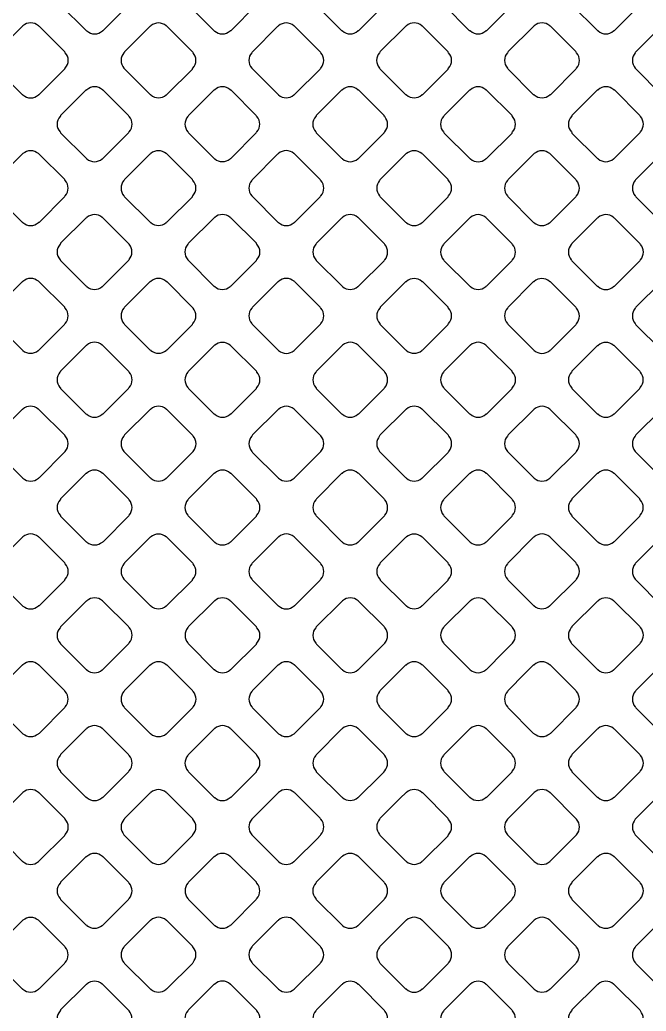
# Model space of a CAD drawing. Extents: x 0 to 248, y 0 to 175.
# Drawn here: x 83.821 to 84.877, y 147.746 to 149.418 of the extents above; entities that cross this region are included whole.
import ezdxf

# ---------------------------------------------------------------- set-up
doc = ezdxf.new("R2010")
doc.units = 0
doc.layers.add('gbr-dxf', color=7, linetype='Continuous')

msp = doc.modelspace()

# ---------------------------------------------------------------- linework, layer by layer
at = {"layer": 'gbr-dxf', "linetype": 'Continuous'}
for points in [[(83.8889, 149.4443, -0.087314), (83.8898, 149.4429), (83.9328, 149.3999, -0.083121), (83.9342, 149.3991, 0.379731), (83.9602, 149.3991, -0.096265), (83.9618, 149.4), (84.0044, 149.4426, -0.095916), (84.0054, 149.4443, 0.379731), (84.0054, 149.4702, -0.087549), (84.0045, 149.4717), (83.9616, 149.5145, -0.091913), (83.9601, 149.5155, 0.379731), (83.9341, 149.5155, -0.09572), (83.9325, 149.5145), (83.8899, 149.472, -0.096266), (83.8889, 149.4703, 0.379731)], [(84.1044, 149.4442, -0.091581), (84.1054, 149.4427), (84.1481, 149.3999, -0.08752), (84.1496, 149.399, 0.379293), (84.1755, 149.3991, -0.096119), (84.1772, 149.4), (84.2198, 149.4426, -0.096023), (84.2208, 149.4443, 0.379289), (84.2208, 149.4702, -0.087248), (84.2199, 149.4717), (84.1771, 149.5144, -0.09197), (84.1756, 149.5154, 0.379293), (84.1496, 149.5154, -0.096265), (84.148, 149.5144), (84.1479, 149.5143), (84.1054, 149.4718, -0.096314), (84.1045, 149.4702, 0.379703)], [(84.3199, 149.4442, -0.099812), (84.3209, 149.4425), (84.3634, 149.4001, -0.095628), (84.365, 149.3991, 0.379731), (84.391, 149.3991, -0.096265), (84.3926, 149.4001), (84.4352, 149.4427, -0.095916), (84.4362, 149.4443, 0.379731), (84.4362, 149.4703, -0.096265), (84.4352, 149.4719), (84.3925, 149.5146, -0.083056), (84.3911, 149.5155, 0.379731), (84.3652, 149.5155, -0.09572), (84.3635, 149.5145), (84.3208, 149.4719, -0.096266), (84.3199, 149.4702, 0.379731)], [(84.5354, 149.4444, -0.105621), (84.5364, 149.4426), (84.5789, 149.4001, -0.099711), (84.5807, 149.3991, 0.379293), (84.6066, 149.3991, -0.095956), (84.6082, 149.4001), (84.6509, 149.4427, -0.096214), (84.6518, 149.4443, 0.379672), (84.6519, 149.4703, -0.107598), (84.6508, 149.4721), (84.6083, 149.5147, -0.095602), (84.6066, 149.5157, 0.379293), (84.5807, 149.5156, -0.095956), (84.579, 149.5147), (84.5364, 149.472, -0.096128), (84.5354, 149.4703, 0.379506)], [(84.751, 149.4444, -0.089489), (84.7519, 149.4429), (84.7948, 149.4, -0.085481), (84.7963, 149.3991, 0.379506), (84.8222, 149.3991, -0.095973), (84.8239, 149.4), (84.8665, 149.4426, -0.096214), (84.8674, 149.4443, 0.379672), (84.8675, 149.4702, -0.091581), (84.8665, 149.4718), (84.8238, 149.5145, -0.095602), (84.8221, 149.5155, 0.379293), (84.7962, 149.5155, -0.095956), (84.7945, 149.5145), (84.752, 149.472, -0.096128), (84.751, 149.4703, 0.379155)], [(83.7811, 149.3625, 0.379293), (83.7811, 149.3365, -0.087314), (83.782, 149.335), (83.825, 149.2921, -0.083343), (83.8264, 149.2912, 0.379672), (83.8523, 149.2912, -0.096117), (83.8539, 149.2922), (83.8967, 149.335, -0.095796), (83.8977, 149.3366, 0.379214), (83.8977, 149.3625, -0.091954), (83.8967, 149.3641), (83.854, 149.4068, -0.096314), (83.8524, 149.4078, 0.379703), (83.8264, 149.4078, -0.095612), (83.8248, 149.4068), (83.7821, 149.3641, -0.095796)], [(83.9967, 149.3365, -0.082787), (83.9976, 149.3351), (84.0403, 149.2924, -0.095602), (84.042, 149.2914, 0.379214), (84.0679, 149.2914, -0.096625), (84.0696, 149.2924), (84.1121, 149.3349, -0.095916), (84.113, 149.3365, 0.379289), (84.1131, 149.3625, -0.092061), (84.1121, 149.3641), (84.0695, 149.4067, -0.095796), (84.0679, 149.4077, 0.379293), (84.0419, 149.4076, -0.096119), (84.0403, 149.4067), (83.9977, 149.3641, -0.095819), (83.9967, 149.3625, 0.379289)], [(84.2122, 149.3365, -0.091558), (84.2131, 149.335), (84.2558, 149.2923, -0.087515), (84.2573, 149.2914, 0.379731), (84.2832, 149.2914, -0.096265), (84.2849, 149.2923), (84.3275, 149.3349, -0.095916), (84.3285, 149.3366, 0.379731), (84.3285, 149.3625, -0.087549), (84.3275, 149.364), (84.2848, 149.4067, -0.091913), (84.2833, 149.4077, 0.379731), (84.2573, 149.4077, -0.09572), (84.2557, 149.4067), (84.2131, 149.3641, -0.096266), (84.2122, 149.3625, 0.379731)], [(84.4275, 149.3366, -0.099645), (84.4285, 149.3349), (84.4712, 149.2922, -0.095602), (84.4728, 149.2912, 0.379293), (84.4988, 149.2913, -0.095956), (84.5004, 149.2922), (84.543, 149.3349, -0.096111), (84.544, 149.3365, 0.379229), (84.544, 149.3625, -0.095866), (84.5431, 149.3641), (84.5002, 149.407, -0.083), (84.4988, 149.4078, 0.37925), (84.4729, 149.4078, -0.096625), (84.4712, 149.4068), (84.4285, 149.3642, -0.096214), (84.4276, 149.3625, 0.379672)], [(84.6432, 149.3366, -0.103621), (84.6442, 149.3348), (84.6868, 149.2922, -0.099711), (84.6885, 149.2912, 0.379293), (84.7144, 149.2913, -0.095956), (84.7161, 149.2922), (84.7587, 149.3349, -0.096023), (84.7597, 149.3365, 0.379672), (84.7597, 149.3624, -0.107475), (84.7586, 149.3643), (84.7161, 149.4069, -0.095602), (84.7145, 149.4078, 0.379214), (84.6885, 149.4078, -0.096625), (84.6869, 149.4068), (84.6442, 149.3642, -0.096214), (84.6432, 149.3625, 0.379672)], [(84.8588, 149.3365, -0.087748), (84.8598, 149.335), (84.9026, 149.2922, -0.083651), (84.904, 149.2914, 0.379229), (84.9299, 149.2913, -0.095866), (84.9315, 149.2923), (84.9742, 149.335, -0.095585), (84.9752, 149.3366, 0.379324), (84.9752, 149.3625, -0.091581), (84.9742, 149.3641), (84.9316, 149.4067, -0.095602), (84.93, 149.4077, 0.379293), (84.904, 149.4077, -0.096265), (84.9024, 149.4067), (84.8598, 149.3641, -0.095916), (84.8588, 149.3625, 0.379731)], [(83.8889, 149.2287, -0.087254), (83.8898, 149.2272), (83.9327, 149.1844, -0.082483), (83.9341, 149.1835, 0.378906), (83.96, 149.1835, -0.095506), (83.9616, 149.1845), (84.0044, 149.2273, -0.095602), (84.0054, 149.2289, 0.379293), (84.0054, 149.2548, -0.091954), (84.0044, 149.2564), (83.9618, 149.299, -0.096266), (83.9602, 149.3, 0.379731), (83.9342, 149.3, -0.09572), (83.9326, 149.299), (83.8899, 149.2563, -0.096023), (83.8889, 149.2547, 0.379672)], [(84.1044, 149.2288, -0.087343), (84.1053, 149.2274), (84.1482, 149.1845, -0.082648), (84.1496, 149.1836, 0.378943), (84.1755, 149.1836, -0.095866), (84.1772, 149.1846), (84.2198, 149.2273, -0.095602), (84.2208, 149.2289, 0.379293), (84.2208, 149.2548, -0.087748), (84.2198, 149.2563), (84.1772, 149.299, -0.091964), (84.1756, 149.3, 0.379731), (84.1496, 149.3, -0.096265), (84.148, 149.299), (84.1054, 149.2564, -0.096314), (84.1045, 149.2548, 0.379703)], [(84.3199, 149.2289, -0.09572), (84.3208, 149.2272), (84.3636, 149.1845, -0.092072), (84.3651, 149.1836, 0.379289), (84.3911, 149.1835, -0.095506), (84.3927, 149.1845), (84.4352, 149.2271, -0.095796), (84.4362, 149.2287, 0.378943), (84.4362, 149.2546, -0.099971), (84.4352, 149.2563), (84.3925, 149.2991, -0.087645), (84.391, 149.3, 0.379293), (84.365, 149.3, -0.095956), (84.3634, 149.299), (84.3208, 149.2565, -0.096266), (84.3199, 149.2548, 0.379731)], [(84.5354, 149.2287, -0.099645), (84.5364, 149.227), (84.579, 149.1844, -0.095535), (84.5807, 149.1834, 0.379214), (84.6066, 149.1834, -0.095956), (84.6082, 149.1844), (84.6509, 149.227, -0.095819), (84.6518, 149.2287, 0.379289), (84.6519, 149.2546, -0.095866), (84.6509, 149.2563), (84.608, 149.2991, -0.083), (84.6066, 149.3, 0.379293), (84.5807, 149.3, -0.096625), (84.579, 149.299), (84.5364, 149.2563, -0.096121), (84.5354, 149.2547, 0.379672)], [(84.751, 149.2287, -0.099645), (84.752, 149.227), (84.7945, 149.1845, -0.095602), (84.7961, 149.1835, 0.379293), (84.8221, 149.1835, -0.096265), (84.8237, 149.1845), (84.8665, 149.2272, -0.096314), (84.8674, 149.2289, 0.379672), (84.8675, 149.2548, -0.096157), (84.8665, 149.2565), (84.824, 149.299, -0.099849), (84.8223, 149.3, 0.379293), (84.7963, 149.3, -0.096625), (84.7947, 149.299), (84.752, 149.2563, -0.096121), (84.751, 149.2547, 0.379672)], [(83.7812, 149.121, -0.095649), (83.7822, 149.1194), (83.8248, 149.0768, -0.091913), (83.8264, 149.0758, 0.379731), (83.8523, 149.0758, -0.09572), (83.854, 149.0768), (83.8966, 149.1194, -0.095602), (83.8976, 149.1211, 0.378906), (83.8976, 149.147, -0.082704), (83.8967, 149.1484), (83.8538, 149.1913, -0.08752), (83.8524, 149.1922, 0.378815), (83.8264, 149.1922, -0.095506), (83.8248, 149.1912), (83.7822, 149.1486, -0.095296), (83.7812, 149.147, 0.379239)], [(83.9966, 149.121, -0.082704), (83.9975, 149.1196), (84.0402, 149.0769, -0.095602), (84.0418, 149.0759, 0.379293), (84.0678, 149.0759, -0.096265), (84.0694, 149.0769), (84.1121, 149.1195, -0.095916), (84.113, 149.1212, 0.379731), (84.113, 149.1471, -0.096265), (84.1121, 149.1488), (84.0696, 149.1912, -0.100335), (84.0679, 149.1922, 0.379672), (84.0419, 149.1923, -0.095612), (84.0403, 149.1913), (83.9976, 149.1486, -0.095602), (83.9966, 149.1469, 0.378906)], [(84.2122, 149.1211, -0.087314), (84.2131, 149.1197), (84.256, 149.0767, -0.083056), (84.2574, 149.0758, 0.379731), (84.2834, 149.0758, -0.09572), (84.285, 149.0768), (84.3276, 149.1194, -0.096266), (84.3286, 149.1211, 0.379731), (84.3286, 149.147, -0.087314), (84.3277, 149.1485), (84.2848, 149.1913, -0.091913), (84.2833, 149.1923, 0.379731), (84.2573, 149.1923, -0.09572), (84.2557, 149.1913), (84.2131, 149.1487, -0.096266), (84.2122, 149.1471, 0.379731)], [(84.4277, 149.147, 0.379214), (84.4277, 149.121, -0.096625), (84.4287, 149.1194), (84.4714, 149.0767, -0.091913), (84.4729, 149.0757, 0.379731), (84.4989, 149.0757, -0.09572), (84.5005, 149.0767), (84.543, 149.1192, -0.096332), (84.544, 149.1209, 0.379321), (84.544, 149.1468, -0.099643), (84.543, 149.1485), (84.5003, 149.1913, -0.087645), (84.4988, 149.1922, 0.378815), (84.4729, 149.1922, -0.095866), (84.4712, 149.1912), (84.4286, 149.1486, -0.095602)], [(84.6432, 149.1209, -0.099713), (84.6442, 149.1192), (84.6867, 149.0767, -0.095535), (84.6883, 149.0757, 0.379293), (84.7143, 149.0757, -0.096625), (84.7159, 149.0767), (84.7586, 149.1193, -0.096111), (84.7595, 149.121, 0.379289), (84.7596, 149.1469, -0.095866), (84.7586, 149.1486), (84.7158, 149.1913, -0.083), (84.7145, 149.1922, 0.379293), (84.6885, 149.1922, -0.096625), (84.6869, 149.1912), (84.6442, 149.1485, -0.096314), (84.6432, 149.1469, 0.379672)], [(84.8587, 149.121, -0.099645), (84.8597, 149.1193), (84.9023, 149.0767, -0.095602), (84.904, 149.0757, 0.379293), (84.9299, 149.0757, -0.095956), (84.9316, 149.0767), (84.9743, 149.1194, -0.096314), (84.9753, 149.1211, 0.379703), (84.9753, 149.147, -0.095612), (84.9743, 149.1486), (84.9317, 149.1913, -0.099849), (84.93, 149.1923, 0.379293), (84.904, 149.1923, -0.09572), (84.9024, 149.1913), (84.8597, 149.1486, -0.096214), (84.8587, 149.147, 0.379672)], [(83.8889, 149.0133, -0.095866), (83.8899, 149.0117), (83.9325, 148.9691, -0.091364), (83.9341, 148.9681, 0.379214), (83.96, 148.9681, -0.096625), (83.9617, 148.9691), (84.0043, 149.0117, -0.096121), (84.0052, 149.0134, 0.379672), (84.0053, 149.0393, -0.083163), (84.0044, 149.0407), (83.9615, 149.0836, -0.087175), (83.9601, 149.0845, 0.379293), (83.9341, 149.0844, -0.095956), (83.9325, 149.0835), (83.8899, 149.0409, -0.096128), (83.8889, 149.0393, 0.379289)], [(84.1043, 149.0133, -0.087248), (84.1052, 149.0119), (84.1482, 148.9689, -0.082483), (84.1496, 148.968, 0.379293), (84.1755, 148.968, -0.095956), (84.1772, 148.969), (84.2199, 149.0117, -0.095916), (84.2209, 149.0134, 0.379731), (84.2209, 149.0393, -0.091745), (84.2199, 149.0409), (84.1772, 149.0836, -0.096111), (84.1756, 149.0846, 0.379321), (84.1496, 149.0846, -0.095506), (84.148, 149.0836), (84.1053, 149.0409, -0.095796), (84.1043, 149.0393, 0.378815)], [(84.32, 149.0393, 0.379293), (84.32, 149.0133, -0.091558), (84.3209, 149.0118), (84.3638, 148.969, -0.087638), (84.3652, 148.968, 0.379289), (84.3912, 148.968, -0.095506), (84.3928, 148.969), (84.4354, 149.0115, -0.095602), (84.4363, 149.0132, 0.379293), (84.4363, 149.0391, -0.099964), (84.4353, 149.0408), (84.3926, 149.0836, -0.087978), (84.3911, 149.0845, 0.379672), (84.3652, 149.0845, -0.095612), (84.3635, 149.0835), (84.321, 149.0409, -0.095796)], [(84.5355, 149.0132, -0.096157), (84.5365, 149.0116), (84.5791, 148.969, -0.09197), (84.5807, 148.968, 0.379293), (84.6066, 148.968, -0.096625), (84.6082, 148.969), (84.6507, 149.0115, -0.096111), (84.6517, 149.0132, 0.379289), (84.6517, 149.0391, -0.099643), (84.6507, 149.0408), (84.6081, 149.0835, -0.08752), (84.6066, 149.0844, 0.379293), (84.5807, 149.0843, -0.096625), (84.579, 149.0834), (84.5365, 149.0408, -0.096314), (84.5355, 149.0392, 0.379672)], [(84.7509, 149.0132, -0.095649), (84.7518, 149.0116), (84.7946, 148.9688, -0.091364), (84.7961, 148.9679, 0.379293), (84.8221, 148.9679, -0.096265), (84.8237, 148.9689), (84.8665, 149.0116, -0.096111), (84.8674, 149.0132, 0.379289), (84.8675, 149.0392, -0.082787), (84.8666, 149.0406), (84.8236, 149.0836, -0.08752), (84.8221, 149.0845, 0.379293), (84.7962, 149.0844, -0.096119), (84.7945, 149.0835), (84.7519, 149.0408, -0.096214), (84.7509, 149.0392, 0.379703)], [(83.7811, 148.9055, -0.094605), (83.7821, 148.9039), (83.8248, 148.8612, -0.087175), (83.8262, 148.8603, 0.379293), (83.8522, 148.8603, -0.095956), (83.8538, 148.8613), (83.8966, 148.904, -0.096214), (83.8975, 148.9057, 0.379672), (83.8976, 148.9316, -0.082792), (83.8967, 148.933), (83.8538, 148.9759, -0.08752), (83.8524, 148.9768, 0.379293), (83.8264, 148.9767, -0.09572), (83.8248, 148.9758), (83.7821, 148.9331, -0.096227), (83.7811, 148.9315, 0.379415)], [(83.9966, 148.9056, -0.09148), (83.9975, 148.9041), (84.0402, 148.8614, -0.103498), (84.042, 148.8604, 0.379293), (84.0679, 148.8604, -0.095956), (84.0696, 148.8614), (84.1121, 148.9039, -0.096214), (84.113, 148.9055, 0.379672), (84.1131, 148.9315, -0.087613), (84.1121, 148.9329), (84.0693, 148.9758, -0.091578), (84.0677, 148.9767, 0.379293), (84.0418, 148.9767, -0.095956), (84.0401, 148.9757), (83.9976, 148.9332, -0.096332), (83.9966, 148.9316, 0.379289)], [(84.2122, 148.9055, -0.091685), (84.2131, 148.904), (84.2559, 148.8611, -0.087516), (84.2574, 148.8602, 0.379731), (84.2834, 148.8602, -0.09572), (84.285, 148.8612), (84.3277, 148.9038, -0.095628), (84.3286, 148.9055, 0.379731), (84.3286, 148.9314, -0.104215), (84.3276, 148.9332), (84.285, 148.9758, -0.091964), (84.2834, 148.9768, 0.379731), (84.2575, 148.9768, -0.096265), (84.2558, 148.9758), (84.2132, 148.9331, -0.095916), (84.2122, 148.9315, 0.379731)], [(84.4278, 148.9055, -0.091581), (84.4287, 148.904), (84.4715, 148.8612, -0.086956), (84.473, 148.8603, 0.378943), (84.4989, 148.8603, -0.095866), (84.5005, 148.8613), (84.5431, 148.9038, -0.095796), (84.544, 148.9055, 0.378894), (84.544, 148.9314, -0.099534), (84.543, 148.9331), (84.5004, 148.9758, -0.086956), (84.4989, 148.9767, 0.379214), (84.473, 148.9766, -0.096625), (84.4713, 148.9757), (84.4288, 148.9331, -0.096121), (84.4278, 148.9315, 0.379672)], [(84.6432, 148.9055, -0.096157), (84.6442, 148.9039), (84.6869, 148.8611, -0.091364), (84.6885, 148.8602, 0.379214), (84.7144, 148.8602, -0.096625), (84.7161, 148.8612), (84.7586, 148.9037, -0.095916), (84.7595, 148.9053, 0.379289), (84.7596, 148.9313, -0.099971), (84.7586, 148.933), (84.7158, 148.9758, -0.08752), (84.7143, 148.9767, 0.379214), (84.6884, 148.9766, -0.095956), (84.6867, 148.9757), (84.6442, 148.9331, -0.096023), (84.6432, 148.9315, 0.379672)], [(84.8587, 148.9054, -0.095506), (84.8597, 148.9037), (84.9023, 148.8611, -0.091205), (84.9038, 148.8602, 0.379214), (84.9298, 148.8602, -0.095956), (84.9314, 148.8612), (84.9742, 148.9039, -0.096023), (84.9751, 148.9055, 0.379672), (84.9752, 148.9315, -0.082876), (84.9743, 148.9329), (84.9314, 148.9757, -0.08752), (84.93, 148.9766, 0.37925), (84.904, 148.9766, -0.096625), (84.9024, 148.9756), (84.8597, 148.933, -0.096332), (84.8587, 148.9313, 0.379289)], [(83.8888, 148.7978, -0.094068), (83.8898, 148.7962), (83.9326, 148.7534, -0.086956), (83.9341, 148.7525, 0.379293), (83.96, 148.7525, -0.095956), (83.9617, 148.7535), (84.0044, 148.7962, -0.096214), (84.0054, 148.7978, 0.379672), (84.0054, 148.8238, -0.082792), (84.0045, 148.8252), (83.9615, 148.8682, -0.086956), (83.9601, 148.8691, 0.379293), (83.9341, 148.8691, -0.095956), (83.9325, 148.8681), (83.8898, 148.8254, -0.096128), (83.8888, 148.8238, 0.379506)], [(84.1044, 148.7978, -0.095506), (84.1054, 148.7962), (84.1482, 148.7534, -0.09197), (84.1497, 148.7525, 0.378943), (84.1756, 148.7525, -0.095506), (84.1773, 148.7534), (84.2199, 148.7961, -0.095535), (84.2209, 148.7977, 0.379214), (84.2209, 148.8237, -0.083792), (84.22, 148.8251), (84.1771, 148.868, -0.087638), (84.1756, 148.8689, 0.379731), (84.1496, 148.8689, -0.096265), (84.148, 148.868), (84.1054, 148.8254, -0.096111), (84.1045, 148.8238, 0.379321)], [(84.32, 148.8236, 0.379293), (84.32, 148.7977, -0.091956), (84.3209, 148.7961), (84.3636, 148.7534, -0.087516), (84.3651, 148.7525, 0.379289), (84.3911, 148.7525, -0.095866), (84.3927, 148.7535), (84.4354, 148.7961, -0.095796), (84.4363, 148.7978, 0.379293), (84.4363, 148.8237, -0.104392), (84.4353, 148.8255), (84.3928, 148.868, -0.09246), (84.3913, 148.869, 0.379672), (84.3653, 148.869, -0.096157), (84.3637, 148.868), (84.321, 148.8253, -0.095796)], [(84.5355, 148.7978, -0.091558), (84.5365, 148.7963), (84.5793, 148.7534, -0.087857), (84.5808, 148.7525, 0.379672), (84.6067, 148.7525, -0.096157), (84.6083, 148.7535), (84.6509, 148.796, -0.095602), (84.6519, 148.7977, 0.378906), (84.6519, 148.8236, -0.099534), (84.6509, 148.8253), (84.6081, 148.8681, -0.086956), (84.6066, 148.869, 0.379293), (84.5807, 148.869, -0.095956), (84.579, 148.868), (84.5365, 148.8254, -0.096266), (84.5355, 148.8238, 0.379731)], [(84.751, 148.7977, -0.095506), (84.752, 148.7961), (84.7946, 148.7534, -0.09197), (84.7962, 148.7525, 0.379293), (84.8221, 148.7525, -0.09572), (84.8238, 148.7535), (84.8663, 148.796, -0.096214), (84.8672, 148.7976, 0.379703), (84.8673, 148.8236, -0.100154), (84.8663, 148.8253), (84.8236, 148.8679, -0.087645), (84.8222, 148.8688, 0.379293), (84.7962, 148.8688, -0.095956), (84.7946, 148.8678), (84.752, 148.8253, -0.096332), (84.751, 148.8237, 0.379289)], [(83.7811, 148.6901, -0.087248), (83.782, 148.6886), (83.825, 148.6457, -0.082483), (83.8264, 148.6448, 0.379293), (83.8523, 148.6448, -0.095956), (83.854, 148.6458), (83.8966, 148.6884, -0.096332), (83.8975, 148.69, 0.379289), (83.8976, 148.716, -0.087248), (83.8967, 148.7174), (83.8538, 148.7603, -0.091364), (83.8522, 148.7613, 0.379293), (83.8263, 148.7612, -0.095956), (83.8246, 148.7603), (83.7821, 148.7177, -0.096332), (83.7811, 148.7161, 0.379289)], [(83.9966, 148.69, -0.087343), (83.9975, 148.6885), (84.0403, 148.6457, -0.099711), (84.042, 148.6447, 0.379293), (84.0679, 148.6448, -0.095956), (84.0696, 148.6457), (84.1122, 148.6884, -0.096214), (84.1132, 148.69, 0.379672), (84.1132, 148.7159, -0.087343), (84.1123, 148.7174), (84.0694, 148.7603, -0.091364), (84.0679, 148.7612, 0.379293), (84.0419, 148.7612, -0.095956), (84.0403, 148.7602), (83.9976, 148.7176, -0.096214), (83.9966, 148.7159, 0.379672)], [(84.2123, 148.69, -0.095866), (84.2132, 148.6883), (84.2559, 148.6457, -0.09197), (84.2574, 148.6448, 0.379293), (84.2834, 148.6448, -0.096625), (84.285, 148.6458), (84.3276, 148.6884, -0.095916), (84.3286, 148.69, 0.379731), (84.3286, 148.716, -0.083235), (84.3277, 148.7174), (84.2849, 148.7602, -0.088202), (84.2834, 148.7611, 0.379289), (84.2575, 148.7611, -0.095866), (84.2558, 148.7602), (84.2132, 148.7176, -0.095796), (84.2123, 148.7159, 0.378906)], [(84.4277, 148.69, -0.09572), (84.4287, 148.6884), (84.4714, 148.6457, -0.091437), (84.473, 148.6447, 0.379731), (84.4989, 148.6447, -0.096265), (84.5006, 148.6457), (84.5432, 148.6883, -0.095916), (84.5442, 148.69, 0.379731), (84.5442, 148.7159, -0.100266), (84.5432, 148.7177), (84.5007, 148.7602, -0.103868), (84.4989, 148.7612, 0.379731), (84.4729, 148.7612, -0.095756), (84.4713, 148.7602), (84.4287, 148.7176, -0.096266), (84.4277, 148.716, 0.379731)], [(84.6433, 148.7159, 0.379293), (84.6433, 148.69, -0.091954), (84.6443, 148.6884), (84.687, 148.6457, -0.087638), (84.6885, 148.6448, 0.379289), (84.7144, 148.6448, -0.095506), (84.716, 148.6458), (84.7586, 148.6883, -0.095602), (84.7596, 148.69, 0.379293), (84.7595, 148.7159, -0.099964), (84.7585, 148.7176), (84.716, 148.7602, -0.087638), (84.7145, 148.7611, 0.379289), (84.6885, 148.7611, -0.095506), (84.6869, 148.7602), (84.6443, 148.7176, -0.095602)], [(84.8587, 148.69, -0.091745), (84.8597, 148.6884), (84.9023, 148.6457, -0.087638), (84.9038, 148.6448, 0.379731), (84.9298, 148.6448, -0.096265), (84.9314, 148.6458), (84.974, 148.6884, -0.095916), (84.975, 148.69, 0.379731), (84.975, 148.716, -0.087748), (84.9741, 148.7175), (84.9314, 148.7602, -0.091964), (84.9298, 148.7611, 0.379731), (84.9039, 148.7611, -0.096265), (84.9022, 148.7601), (84.8597, 148.7176, -0.095916), (84.8587, 148.7159, 0.379731)], [(83.8889, 148.5823, -0.082704), (83.8898, 148.5809), (83.9326, 148.538, -0.095535), (83.9343, 148.537, 0.379214), (83.9602, 148.5371, -0.095956), (83.9619, 148.538), (84.0044, 148.5805, -0.096266), (84.0053, 148.5822, 0.379289), (84.0054, 148.6081, -0.091476), (84.0044, 148.6097), (83.9617, 148.6524, -0.095602), (83.96, 148.6534, 0.379214), (83.9341, 148.6534, -0.096625), (83.9324, 148.6524), (83.8899, 148.6099, -0.095916), (83.8889, 148.6082, 0.379289)], [(84.1044, 148.6081, 0.37925), (84.1045, 148.5821, -0.092348), (84.1054, 148.5806), (84.1481, 148.5379, -0.087638), (84.1496, 148.537, 0.379731), (84.1755, 148.537, -0.096265), (84.1772, 148.538), (84.2199, 148.5807, -0.096314), (84.2209, 148.5823, 0.379703), (84.2209, 148.6083, -0.082792), (84.22, 148.6097), (84.1772, 148.6525, -0.0873), (84.1757, 148.6534, 0.379148), (84.1498, 148.6534, -0.096157), (84.1481, 148.6525), (84.1054, 148.6097, -0.095796)], [(84.32, 148.5823, -0.100032), (84.321, 148.5806), (84.3636, 148.538, -0.095916), (84.3652, 148.537, 0.379731), (84.3912, 148.537, -0.096265), (84.3929, 148.538), (84.4354, 148.5805, -0.095916), (84.4363, 148.5821, 0.379731), (84.4363, 148.6081, -0.096265), (84.4354, 148.6097), (84.3925, 148.6526, -0.083076), (84.3911, 148.6534, 0.379731), (84.3652, 148.6534, -0.09572), (84.3635, 148.6525), (84.321, 148.6099, -0.096266), (84.32, 148.6083, 0.379731)], [(84.5355, 148.5822, -0.091558), (84.5365, 148.5806), (84.5792, 148.5379, -0.087516), (84.5806, 148.537, 0.379731), (84.6066, 148.537, -0.09572), (84.6082, 148.538), (84.6509, 148.5806, -0.095628), (84.6518, 148.5822, 0.379731), (84.6518, 148.6082, -0.104215), (84.6508, 148.61), (84.6083, 148.6525, -0.091964), (84.6068, 148.6534, 0.379731), (84.5808, 148.6534, -0.096265), (84.5792, 148.6525), (84.5365, 148.6098, -0.096266), (84.5355, 148.6081, 0.379731)], [(84.751, 148.5823, -0.091685), (84.752, 148.5807), (84.7947, 148.538, -0.086956), (84.7961, 148.5371, 0.379731), (84.8221, 148.5371, -0.096265), (84.8238, 148.5381), (84.8663, 148.5806, -0.095916), (84.8672, 148.5822, 0.379731), (84.8672, 148.6082, -0.100266), (84.8662, 148.6099), (84.8237, 148.6525, -0.087638), (84.8222, 148.6534, 0.379731), (84.7962, 148.6534, -0.096265), (84.7946, 148.6525), (84.752, 148.6099, -0.095916), (84.751, 148.6083, 0.379731)], [(83.7811, 148.4745, -0.087254), (83.782, 148.473), (83.825, 148.43, -0.083), (83.8264, 148.4291, 0.379293), (83.8523, 148.4292, -0.096119), (83.854, 148.4301), (83.8967, 148.4729, -0.096214), (83.8977, 148.4745, 0.379703), (83.8977, 148.5004, -0.09185), (83.8967, 148.502), (83.854, 148.5448, -0.095895), (83.8524, 148.5457, 0.379293), (83.8264, 148.5457, -0.096265), (83.8248, 148.5447), (83.7821, 148.5021, -0.096314), (83.7811, 148.5004, 0.379672)], [(83.9967, 148.4744, -0.082225), (83.9976, 148.4731), (84.0403, 148.4303, -0.095535), (84.042, 148.4293, 0.379293), (84.0679, 148.4294, -0.096625), (84.0696, 148.4303), (84.1121, 148.4728, -0.096111), (84.113, 148.4745, 0.379289), (84.1131, 148.5004, -0.091476), (84.1121, 148.502), (84.0695, 148.5446, -0.095796), (84.0679, 148.5456, 0.379293), (84.0419, 148.5456, -0.096625), (84.0403, 148.5446), (83.9977, 148.502, -0.096111), (83.9967, 148.5004, 0.379289)], [(84.2122, 148.5004, 0.379293), (84.2122, 148.4745, -0.095956), (84.2132, 148.4728), (84.2559, 148.4301, -0.092406), (84.2574, 148.4292, 0.379672), (84.2834, 148.4292, -0.095612), (84.285, 148.4301), (84.3277, 148.4728, -0.095602), (84.3287, 148.4744, 0.379293), (84.3286, 148.5004, -0.095956), (84.3277, 148.502), (84.2848, 148.5449, -0.08348), (84.2834, 148.5457, 0.379672), (84.2575, 148.5458, -0.095612), (84.2559, 148.5448), (84.2131, 148.5021, -0.095602)], [(84.4278, 148.4745, -0.100032), (84.4288, 148.4728), (84.4713, 148.4303, -0.096266), (84.4729, 148.4293, 0.379731), (84.4989, 148.4293, -0.09572), (84.5005, 148.4303), (84.543, 148.4728, -0.096266), (84.544, 148.4744, 0.379731), (84.544, 148.5004, -0.096225), (84.543, 148.502), (84.5004, 148.5447, -0.083076), (84.499, 148.5456, 0.379731), (84.473, 148.5456, -0.09572), (84.4713, 148.5446), (84.4288, 148.5021, -0.096266), (84.4278, 148.5004, 0.379731)], [(84.6432, 148.5004, 0.379293), (84.6432, 148.4745, -0.091956), (84.6442, 148.4729), (84.6869, 148.4302, -0.087516), (84.6883, 148.4293, 0.379289), (84.7143, 148.4293, -0.095866), (84.7159, 148.4303), (84.7586, 148.4729, -0.095796), (84.7596, 148.4746, 0.379293), (84.7595, 148.5005, -0.104392), (84.7585, 148.5023), (84.716, 148.5448, -0.092342), (84.7145, 148.5457, 0.379506), (84.6885, 148.5457, -0.098229), (84.6868, 148.5447), (84.6442, 148.5021, -0.095796)], [(84.8587, 148.5005, 0.379293), (84.8587, 148.4746, -0.087748), (84.8596, 148.4731), (84.9026, 148.4302, -0.083056), (84.9039, 148.4293, 0.379731), (84.9299, 148.4293, -0.09572), (84.9316, 148.4303), (84.9742, 148.4729, -0.096214), (84.9751, 148.4745, 0.379672), (84.9752, 148.5004, -0.087343), (84.9742, 148.5019), (84.9314, 148.5448, -0.091703), (84.9298, 148.5457, 0.379287), (84.9039, 148.5457, -0.095612), (84.9023, 148.5448), (84.8597, 148.5022, -0.095602)], [(83.8889, 148.3926, 0.379293), (83.8889, 148.3666, -0.087784), (83.8899, 148.3651), (83.9327, 148.3223, -0.083134), (83.934, 148.3215, 0.379731), (83.96, 148.3215, -0.096265), (83.9617, 148.3224), (84.0044, 148.3652, -0.096314), (84.0054, 148.3668, 0.379672), (84.0054, 148.3928, -0.09185), (84.0044, 148.3943), (83.9618, 148.4369, -0.095585), (83.9602, 148.4379, 0.379287), (83.9342, 148.4379, -0.096157), (83.9326, 148.4369), (83.8899, 148.3942, -0.095796)], [(84.1045, 148.3668, -0.087314), (84.1054, 148.3653), (84.1483, 148.3223, -0.08267), (84.1497, 148.3215, 0.379731), (84.1757, 148.3215, -0.096265), (84.1773, 148.3224), (84.2199, 148.365, -0.095916), (84.2209, 148.3667, 0.379731), (84.2209, 148.3926, -0.087748), (84.22, 148.3941), (84.1772, 148.4369, -0.091913), (84.1756, 148.4379, 0.379731), (84.1496, 148.4379, -0.09572), (84.148, 148.4369), (84.1054, 148.3944, -0.096266), (84.1045, 148.3927, 0.379731)], [(84.32, 148.3926, 0.379293), (84.32, 148.3667, -0.095956), (84.321, 148.365), (84.3636, 148.3224, -0.092072), (84.3651, 148.3215, 0.379289), (84.3911, 148.3215, -0.095506), (84.3927, 148.3224), (84.4354, 148.3651, -0.095602), (84.4363, 148.3667, 0.379293), (84.4363, 148.3927, -0.095956), (84.4353, 148.3943), (84.3927, 148.437, -0.083134), (84.3913, 148.4379, 0.379289), (84.3653, 148.4379, -0.095506), (84.3637, 148.437), (84.3209, 148.3942, -0.095602)], [(84.5355, 148.3668, -0.100266), (84.5365, 148.3651), (84.579, 148.3226, -0.095916), (84.5806, 148.3216, 0.379731), (84.6066, 148.3216, -0.096265), (84.6082, 148.3226), (84.6368, 148.3511), (84.6507, 148.3651, -0.096266), (84.6517, 148.3667, 0.379731), (84.6517, 148.3927, -0.09572), (84.6507, 148.3943), (84.608, 148.437, -0.083056), (84.6067, 148.4379, 0.379731), (84.5807, 148.4379, -0.09572), (84.579, 148.4369), (84.5365, 148.3944, -0.095916), (84.5355, 148.3928, 0.379731)], [(84.7509, 148.3668, -0.08701), (84.7518, 148.3653), (84.7948, 148.3223, -0.082483), (84.7961, 148.3214, 0.378943), (84.8221, 148.3214, -0.095866), (84.8237, 148.3224), (84.8665, 148.3652, -0.095796), (84.8675, 148.3668, 0.379293), (84.8674, 148.3928, -0.092348), (84.8665, 148.3943), (84.8238, 148.437, -0.095916), (84.8221, 148.438, 0.379731), (84.7962, 148.438, -0.095756), (84.7945, 148.437), (84.7519, 148.3944, -0.096332), (84.7509, 148.3927, 0.379321)], [(83.7812, 148.2849, 0.37925), (83.7812, 148.2589, -0.096625), (83.7822, 148.2573), (83.8248, 148.2147, -0.091964), (83.8264, 148.2138, 0.379731), (83.8523, 148.2138, -0.096265), (83.854, 148.2147), (83.8966, 148.2573, -0.095916), (83.8975, 148.259, 0.379289), (83.8976, 148.2849, -0.082704), (83.8967, 148.2863), (83.8538, 148.3292, -0.0873), (83.8524, 148.3301, 0.379196), (83.8264, 148.3301, -0.096157), (83.8248, 148.3291), (83.7822, 148.2865, -0.095796)], [(83.9966, 148.2849, 0.379293), (83.9966, 148.2589, -0.083235), (83.9975, 148.2575), (84.0403, 148.2147, -0.096314), (84.042, 148.2137, 0.379672), (84.0679, 148.2137, -0.096157), (84.0695, 148.2147), (84.1122, 148.2573, -0.095796), (84.1132, 148.259, 0.379293), (84.1132, 148.2849, -0.096625), (84.1122, 148.2866), (84.0696, 148.3292, -0.100698), (84.0679, 148.3302, 0.379703), (84.0419, 148.3302, -0.095649), (84.0403, 148.3292), (83.9976, 148.2865, -0.095602)], [(84.2123, 148.259, -0.091558), (84.2132, 148.2574), (84.2559, 148.2147, -0.087516), (84.2574, 148.2138, 0.379731), (84.2834, 148.2138, -0.09572), (84.285, 148.2148), (84.3275, 148.2573, -0.096266), (84.3285, 148.2589, 0.379731), (84.3285, 148.2849, -0.100032), (84.3275, 148.2866), (84.2849, 148.3292, -0.087516), (84.2834, 148.3301, 0.379731), (84.2575, 148.3301, -0.09572), (84.2558, 148.3291), (84.2133, 148.2866, -0.096266), (84.2123, 148.2849, 0.379731)], [(84.4277, 148.259, -0.096265), (84.4287, 148.2573), (84.4712, 148.2147, -0.091964), (84.4728, 148.2138, 0.379731), (84.4988, 148.2138, -0.096265), (84.5004, 148.2148), (84.543, 148.2574, -0.095916), (84.544, 148.259, 0.379731), (84.544, 148.285, -0.096265), (84.543, 148.2866), (84.5004, 148.3293, -0.083134), (84.499, 148.3302, 0.379731), (84.473, 148.3302, -0.096265), (84.4713, 148.3292), (84.4287, 148.2866, -0.095916), (84.4277, 148.2849, 0.379731)], [(84.6432, 148.2591, -0.099643), (84.6442, 148.2574), (84.6868, 148.2147, -0.095602), (84.6885, 148.2138, 0.379214), (84.7144, 148.2138, -0.096625), (84.7161, 148.2148), (84.7586, 148.2573, -0.096023), (84.7595, 148.2589, 0.379672), (84.7596, 148.2849, -0.096157), (84.7586, 148.2865), (84.7157, 148.3294, -0.082483), (84.7143, 148.3302, 0.379214), (84.6884, 148.3302, -0.096625), (84.6867, 148.3292), (84.6727, 148.3152), (84.6442, 148.2867, -0.096266), (84.6432, 148.2851, 0.379289)], [(84.8587, 148.2589, -0.087314), (84.8596, 148.2575), (84.9026, 148.2145, -0.083056), (84.9039, 148.2136, 0.379731), (84.9299, 148.2136, -0.09572), (84.9316, 148.2146), (84.9743, 148.2573, -0.095916), (84.9753, 148.259, 0.379731), (84.9753, 148.285, -0.091745), (84.9743, 148.2865), (84.9316, 148.3292, -0.095916), (84.93, 148.3302, 0.379731), (84.904, 148.3302, -0.096265), (84.9024, 148.3292), (84.8597, 148.2865, -0.096266), (84.8587, 148.2849, 0.379731)], [(83.8889, 148.1772, 0.379293), (83.8889, 148.1512, -0.095956), (83.8899, 148.1496), (83.9326, 148.1069, -0.092406), (83.9342, 148.1059, 0.379672), (83.9601, 148.1059, -0.095612), (83.9618, 148.1069), (84.0044, 148.1495, -0.095796), (84.0054, 148.1512, 0.379293), (84.0054, 148.1771, -0.082756), (84.0045, 148.1785), (83.9616, 148.2215, -0.087978), (83.9601, 148.2224, 0.379672), (83.9341, 148.2224, -0.095612), (83.9325, 148.2214), (83.8899, 148.1788, -0.095602)], [(84.1044, 148.1771, 0.379214), (84.1045, 148.1511, -0.087784), (84.1054, 148.1496), (84.1482, 148.1068, -0.083134), (84.1496, 148.1059, 0.379289), (84.1755, 148.1059, -0.095506), (84.1772, 148.1069), (84.2199, 148.1497, -0.095535), (84.2209, 148.1513, 0.379214), (84.2209, 148.1773, -0.09253), (84.2199, 148.1788), (84.1774, 148.2214, -0.096558), (84.1757, 148.2224, 0.379289), (84.1498, 148.2224, -0.095866), (84.1481, 148.2214), (84.1054, 148.1787, -0.095602)], [(84.32, 148.1513, -0.091685), (84.3209, 148.1497), (84.3636, 148.107, -0.086956), (84.3651, 148.1061, 0.379731), (84.3911, 148.1061, -0.096265), (84.3927, 148.1071), (84.4275, 148.1418), (84.4352, 148.1496, -0.095916), (84.4362, 148.1512, 0.379731), (84.4362, 148.1772, -0.100032), (84.4352, 148.1789), (84.3926, 148.2215, -0.087516), (84.3911, 148.2224, 0.379731), (84.3652, 148.2224, -0.09572), (84.3635, 148.2214), (84.321, 148.1789, -0.095916), (84.32, 148.1772, 0.379731)], [(84.5354, 148.1772, 0.379293), (84.5354, 148.1513, -0.095956), (84.5364, 148.1496), (84.5791, 148.1069, -0.091913), (84.5806, 148.106, 0.379731), (84.6066, 148.106, -0.09572), (84.6082, 148.1069), (84.6509, 148.1496, -0.096214), (84.6518, 148.1512, 0.379672), (84.6519, 148.1772, -0.095612), (84.6509, 148.1788), (84.608, 148.2217, -0.082834), (84.6066, 148.2225, 0.379287), (84.5807, 148.2225, -0.095612), (84.5791, 148.2216), (84.5363, 148.1788, -0.095602)], [(84.751, 148.1512, -0.09572), (84.752, 148.1496), (84.7947, 148.1069, -0.091913), (84.7963, 148.1059, 0.379731), (84.8222, 148.1059, -0.095865), (84.8239, 148.1069), (84.8665, 148.1495, -0.095628), (84.8674, 148.1512, 0.379731), (84.8674, 148.1771, -0.083235), (84.8666, 148.1785), (84.8236, 148.2215, -0.087639), (84.8221, 148.2224, 0.379731), (84.7962, 148.2224, -0.09572), (84.7945, 148.2214), (84.752, 148.1788, -0.096266), (84.751, 148.1772, 0.379731)], [(83.7811, 148.0694, 0.379293), (83.7811, 148.0434, -0.091954), (83.7821, 148.0418), (83.8249, 147.999, -0.087857), (83.8264, 147.9981, 0.379672), (83.8523, 147.9981, -0.096157), (83.8539, 147.9991), (83.8967, 148.0418, -0.095602), (83.8977, 148.0435, 0.379214), (83.8977, 148.0694, -0.083317), (83.8968, 148.0708), (83.8539, 148.1138, -0.087978), (83.8524, 148.1147, 0.379672), (83.8264, 148.1147, -0.095612), (83.8248, 148.1137), (83.7821, 148.071, -0.095602)], [(83.9967, 148.0434, -0.091581), (83.9977, 148.0419), (84.0402, 147.9993, -0.103498), (84.042, 147.9983, 0.379293), (84.0679, 147.9983, -0.095956), (84.0696, 147.9993), (84.1121, 148.0418, -0.096266), (84.113, 148.0434, 0.379731), (84.113, 148.0694, -0.087314), (84.1121, 148.0709), (84.0694, 148.1136, -0.092072), (84.0679, 148.1145, 0.379289), (84.0419, 148.1145, -0.095506), (84.0403, 148.1136), (83.9977, 148.071, -0.095935), (83.9967, 148.0693, 0.379287)], [(84.2122, 148.0434, -0.087748), (84.2131, 148.0419), (84.2559, 147.9991, -0.083134), (84.2573, 147.9982, 0.379731), (84.2832, 147.9982, -0.096265), (84.2849, 147.9992), (84.3229, 148.0372), (84.3276, 148.0419, -0.096266), (84.3286, 148.0436, 0.379731), (84.3286, 148.0696, -0.091558), (84.3276, 148.0711), (84.2851, 148.1137, -0.096266), (84.2834, 148.1147, 0.379731), (84.2574, 148.1147, -0.09572), (84.2558, 148.1137), (84.2131, 148.071, -0.095916), (84.2122, 148.0694, 0.379731)], [(84.4277, 148.0436, -0.091085), (84.4286, 148.042), (84.4715, 147.9992, -0.086956), (84.473, 147.9983, 0.379293), (84.4989, 147.9983, -0.096265), (84.5005, 147.9992), (84.543, 148.0417, -0.096332), (84.544, 148.0434, 0.379321), (84.544, 148.0693, -0.099603), (84.543, 148.071), (84.5003, 148.1138, -0.086956), (84.4988, 148.1147, 0.379293), (84.4729, 148.1147, -0.09572), (84.4712, 148.1137), (84.4634, 148.1059), (84.4287, 148.0712, -0.096332), (84.4277, 148.0695, 0.379321)], [(84.6432, 148.0694, 0.379293), (84.6432, 148.0434, -0.095956), (84.6442, 148.0418), (84.6869, 147.9991, -0.092406), (84.6885, 147.9981, 0.379672), (84.7144, 147.9981, -0.095612), (84.716, 147.9991), (84.7587, 148.0418, -0.095602), (84.7597, 148.0434, 0.379293), (84.7597, 148.0694, -0.095956), (84.7587, 148.071), (84.7159, 148.1138, -0.08348), (84.7145, 148.1147, 0.379672), (84.6885, 148.1147, -0.095612), (84.6869, 148.1137), (84.6442, 148.071, -0.095602)], [(84.8588, 148.0434, -0.096265), (84.8598, 148.0418), (84.9024, 147.9992, -0.091913), (84.9039, 147.9982, 0.379731), (84.9299, 147.9982, -0.09572), (84.9316, 147.9992), (84.9742, 148.0418, -0.096266), (84.9751, 148.0435, 0.379731), (84.9751, 148.0694, -0.082756), (84.9743, 148.0708), (84.9315, 148.1136, -0.087515), (84.93, 148.1145, 0.379731), (84.904, 148.1145, -0.096265), (84.9024, 148.1136), (84.8598, 148.071, -0.095916), (84.8588, 148.0694, 0.379731)], [(83.8889, 147.9356, -0.087343), (83.8898, 147.9341), (83.9324, 147.8915, -0.099711), (83.9341, 147.8905, 0.379293), (83.9601, 147.8905, -0.095956), (83.9617, 147.8915), (84.0044, 147.9341, -0.096266), (84.0053, 147.9357, 0.379731), (84.0053, 147.9617, -0.087314), (84.0044, 147.9632), (83.9617, 148.0059, -0.092072), (83.9602, 148.0068, 0.379289), (83.9342, 148.0068, -0.095506), (83.9326, 148.0059), (83.8899, 147.9631, -0.095935), (83.8889, 147.9615, 0.379287)], [(84.1045, 147.9357, -0.096265), (84.1054, 147.9341), (84.148, 147.8915, -0.09246), (84.1496, 147.8905, 0.379612), (84.1755, 147.8905, -0.096157), (84.1772, 147.8915), (84.2198, 147.9341, -0.095585), (84.2208, 147.9358, 0.379324), (84.2208, 147.9617, -0.082792), (84.2199, 147.9631), (84.177, 148.006, -0.086956), (84.1756, 148.0069, 0.379293), (84.1496, 148.0069, -0.096265), (84.148, 148.0059), (84.1054, 147.9633, -0.095916), (84.1045, 147.9617, 0.379731)], [(84.3199, 147.9358, -0.091476), (84.3208, 147.9342), (84.3637, 147.8913, -0.08752), (84.3651, 147.8904, 0.379293), (84.3911, 147.8904, -0.096625), (84.3927, 147.8914), (84.4354, 147.9341, -0.096023), (84.4363, 147.9357, 0.379672), (84.4363, 147.9616, -0.104099), (84.4353, 147.9634), (84.3927, 148.0061, -0.091364), (84.3911, 148.007, 0.379214), (84.3652, 148.007, -0.096625), (84.3635, 148.006), (84.3588, 148.0013), (84.3208, 147.9634, -0.096128), (84.3199, 147.9617, 0.379289)], [(84.5355, 147.9357, -0.091558), (84.5365, 147.9342), (84.5793, 147.8914, -0.087516), (84.5808, 147.8904, 0.379731), (84.6067, 147.8904, -0.095865), (84.6084, 147.8914), (84.6509, 147.9339, -0.095628), (84.6518, 147.9356, 0.379731), (84.6518, 147.9615, -0.099825), (84.6508, 147.9632), (84.6081, 148.006, -0.087516), (84.6067, 148.0069, 0.379731), (84.5807, 148.0069, -0.09572), (84.579, 148.0059), (84.5365, 147.9634, -0.096266), (84.5355, 147.9617, 0.379731)], [(84.751, 147.9356, -0.09185), (84.752, 147.934), (84.7946, 147.8913, -0.088202), (84.7961, 147.8904, 0.379672), (84.8221, 147.8904, -0.096157), (84.8237, 147.8914), (84.8665, 147.9342, -0.095602), (84.8675, 147.9358, 0.379293), (84.8674, 147.9617, -0.083235), (84.8666, 147.9631), (84.8238, 148.0059, -0.087638), (84.8223, 148.0069, 0.379289), (84.7963, 148.0069, -0.095506), (84.7947, 148.0059), (84.752, 147.9632, -0.098), (84.751, 147.9615, 0.379506)], [(83.7812, 147.8279, -0.087254), (83.7821, 147.8264), (83.825, 147.7836, -0.083), (83.8264, 147.7827, 0.379293), (83.8523, 147.7827, -0.096119), (83.854, 147.7837), (83.8966, 147.8263, -0.095628), (83.8975, 147.8279, 0.379731), (83.8975, 147.8539, -0.087748), (83.8966, 147.8554), (83.8539, 147.8981, -0.092233), (83.8524, 147.899, 0.379321), (83.8264, 147.899, -0.095506), (83.8248, 147.8981), (83.7822, 147.8555, -0.095935), (83.7812, 147.8538, 0.379148)], [(83.9966, 147.8538, 0.379293), (83.9966, 147.8279, -0.087314), (83.9975, 147.8264), (84.0401, 147.7838, -0.100115), (84.0418, 147.7828, 0.379672), (84.0678, 147.7828, -0.096157), (84.0694, 147.7838), (84.1121, 147.8264, -0.095796), (84.1131, 147.8281, 0.379293), (84.113, 147.854, -0.087748), (84.1121, 147.8555), (84.0694, 147.8982, -0.092072), (84.0679, 147.8991, 0.379289), (84.0419, 147.8991, -0.095506), (84.0403, 147.8982), (83.9976, 147.8555, -0.095824)], [(84.2122, 147.8281, -0.099534), (84.2132, 147.8264), (84.2558, 147.7837, -0.095935), (84.2574, 147.7827, 0.379287), (84.2834, 147.7827, -0.095612), (84.285, 147.7837), (84.3276, 147.8262, -0.095796), (84.3285, 147.8279, 0.379293), (84.3285, 147.8538, -0.09572), (84.3275, 147.8555), (84.2847, 147.8983, -0.083056), (84.2833, 147.8992, 0.379731), (84.2573, 147.8992, -0.09572), (84.2557, 147.8982), (84.2132, 147.8557, -0.096332), (84.2122, 147.854, 0.379289)], [(84.4277, 147.828, -0.095866), (84.4287, 147.8263), (84.4714, 147.7836, -0.091737), (84.473, 147.7826, 0.379276), (84.4989, 147.7826, -0.095756), (84.5005, 147.7836), (84.5432, 147.8263, -0.095602), (84.5442, 147.8279, 0.379293), (84.5442, 147.8539, -0.100266), (84.5432, 147.8556), (84.5007, 147.8981, -0.104063), (84.4989, 147.8991, 0.379731), (84.4729, 147.8991, -0.09572), (84.4713, 147.8981), (84.4287, 147.8556, -0.096111), (84.4277, 147.8539, 0.379229)], [(84.6433, 147.8279, -0.091685), (84.6443, 147.8264), (84.687, 147.7837, -0.087297), (84.6885, 147.7828, 0.379731), (84.7144, 147.7828, -0.09572), (84.7161, 147.7837), (84.7586, 147.8262, -0.096266), (84.7595, 147.8279, 0.379731), (84.7595, 147.8538, -0.100032), (84.7585, 147.8556), (84.716, 147.8981, -0.087515), (84.7145, 147.8991, 0.379731), (84.6885, 147.8991, -0.096265), (84.6869, 147.8981), (84.6443, 147.8555, -0.095916), (84.6433, 147.8539, 0.379731)], [(84.8587, 147.8279, -0.091846), (84.8597, 147.8263), (84.9023, 147.7836, -0.089936), (84.9039, 147.7827, 0.379155), (84.9298, 147.7827, -0.096367), (84.9314, 147.7837), (84.9742, 147.8265, -0.094035), (84.9752, 147.8281, 0.379032), (84.9752, 147.854, -0.083271), (84.9743, 147.8554), (84.9315, 147.8982, -0.087978), (84.93, 147.8992, 0.379289), (84.904, 147.8992, -0.095866), (84.9024, 147.8982), (84.8597, 147.8555, -0.098209), (84.8587, 147.8538, 0.379506)], [(83.8889, 147.7202, -0.087686), (83.8899, 147.7187), (83.9327, 147.6759, -0.083559), (83.9341, 147.675, 0.379672), (83.96, 147.675, -0.096157), (83.9616, 147.676), (84.0043, 147.7186, -0.095796), (84.0053, 147.7203, 0.379293), (84.0052, 147.7462, -0.087784), (84.0043, 147.7477), (83.9616, 147.7904, -0.092233), (83.9601, 147.7913, 0.379289), (83.9341, 147.7914, -0.095866), (83.9325, 147.7904), (83.8899, 147.7478, -0.098209), (83.8889, 147.7461, 0.379506)], [(84.1043, 147.7202, -0.09148), (84.1052, 147.7187), (84.1481, 147.6758, -0.0873), (84.1496, 147.6749, 0.379324), (84.1755, 147.6749, -0.096157), (84.1772, 147.6759), (84.2199, 147.7186, -0.095394), (84.2209, 147.7203, 0.379214), (84.2209, 147.7462, -0.083235), (84.22, 147.7476), (84.1771, 147.7905, -0.086956), (84.1756, 147.7915, 0.379731), (84.1496, 147.7915, -0.09572), (84.148, 147.7905), (84.1053, 147.7478, -0.096332), (84.1043, 147.7462, 0.379289)], [(84.32, 147.7202, -0.099534), (84.321, 147.7185), (84.3636, 147.6759, -0.095935), (84.3653, 147.6749, 0.379287), (84.3912, 147.6749, -0.095612), (84.3928, 147.6759), (84.4354, 147.7184, -0.095602), (84.4363, 147.7201, 0.379293), (84.4363, 147.746, -0.095956), (84.4353, 147.7477), (84.3925, 147.7905, -0.083056), (84.3911, 147.7914, 0.379731), (84.3652, 147.7914, -0.09572), (84.3635, 147.7904), (84.321, 147.7478, -0.096332), (84.32, 147.7462, 0.379289)], [(84.5355, 147.7201, -0.091954), (84.5365, 147.7185), (84.5792, 147.6758, -0.087978), (84.5806, 147.6749, 0.379672), (84.6066, 147.6749, -0.095612), (84.6082, 147.6759), (84.6509, 147.7186, -0.095602), (84.6519, 147.7202, 0.379293), (84.6518, 147.7461, -0.103917), (84.6508, 147.7479), (84.6083, 147.7904, -0.092126), (84.6068, 147.7914, 0.379289), (84.5808, 147.7914, -0.095866), (84.5792, 147.7904), (84.5365, 147.7477, -0.098209), (84.5355, 147.746, 0.379506)], [(84.751, 147.7202, -0.09148), (84.752, 147.7187), (84.7947, 147.6759, -0.087862), (84.7962, 147.675, 0.379059), (84.8221, 147.675, -0.09437), (84.8237, 147.6759), (84.8663, 147.7185, -0.096539), (84.8673, 147.7202, 0.379208), (84.8673, 147.7461, -0.099825), (84.8663, 147.7478), (84.8236, 147.7904, -0.087516), (84.8222, 147.7914, 0.379731), (84.7962, 147.7914, -0.09572), (84.7946, 147.7904), (84.752, 147.7478, -0.096332), (84.751, 147.7462, 0.379289)]]:
    msp.add_lwpolyline(points, format="xyb", close=True, dxfattribs=at)

doc.saveas('drawing.dxf')
